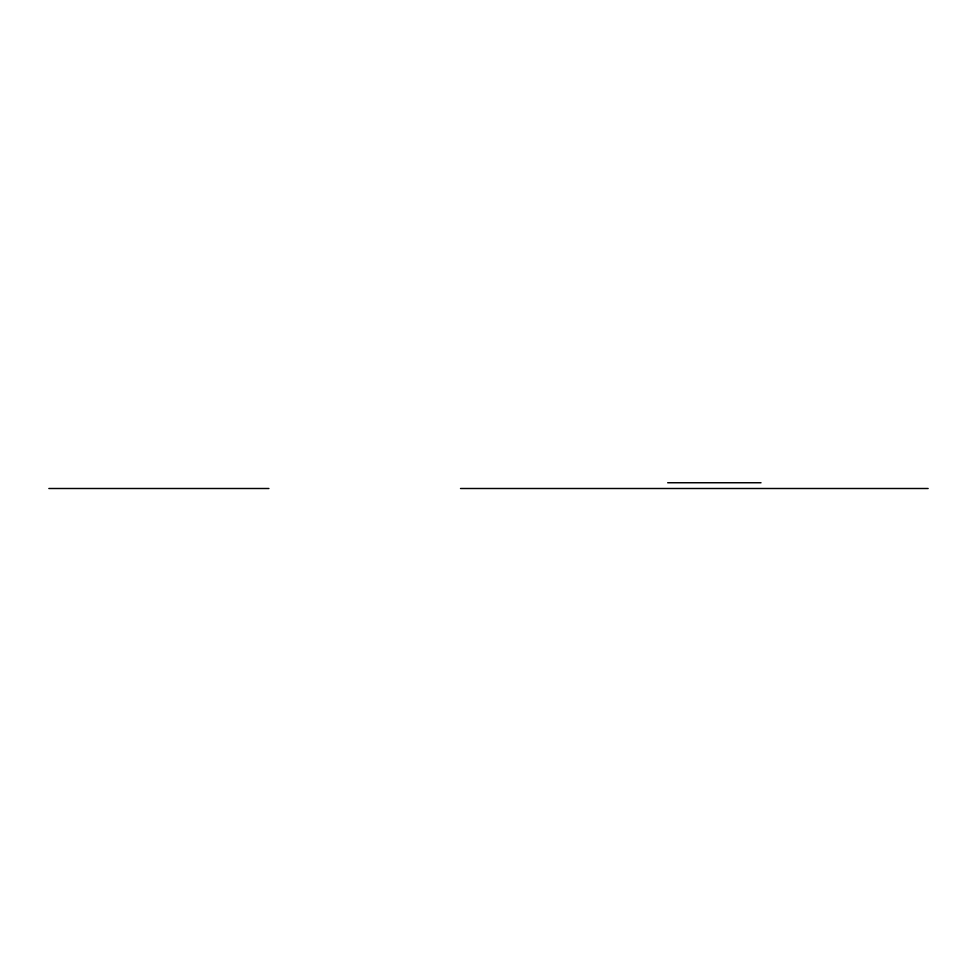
<?xml version="1.0" encoding="UTF-8"?>
<svg xmlns="http://www.w3.org/2000/svg" width="977" height="977" viewBox="0 0 977 977"><rect width="100%" height="100%" fill="white"/><g stroke="black" fill="none" stroke-linecap="round" stroke-linejoin="round"><path stroke-width="1.47" d="M667.682 482.748L761.01 482.748M48.85 488.5L268.919 488.5M460.509 488.5L928.15 488.5"/></g></svg>
